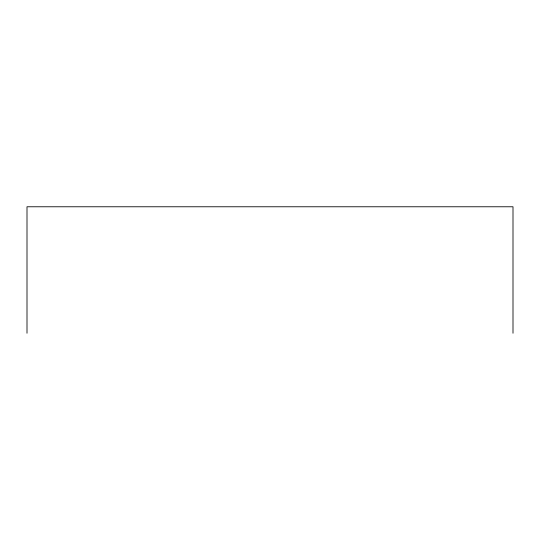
<?xml version="1.0" encoding="UTF-8"?>
<svg xmlns="http://www.w3.org/2000/svg" width="540" height="540" viewBox="0 0 540 540"><rect width="100%" height="100%" fill="white"/><g stroke="black" fill="none" stroke-linecap="round" stroke-linejoin="round"><path stroke-width="0.81" d="M513 333.227L513 206.773L27 206.773L27 333.227"/></g></svg>
